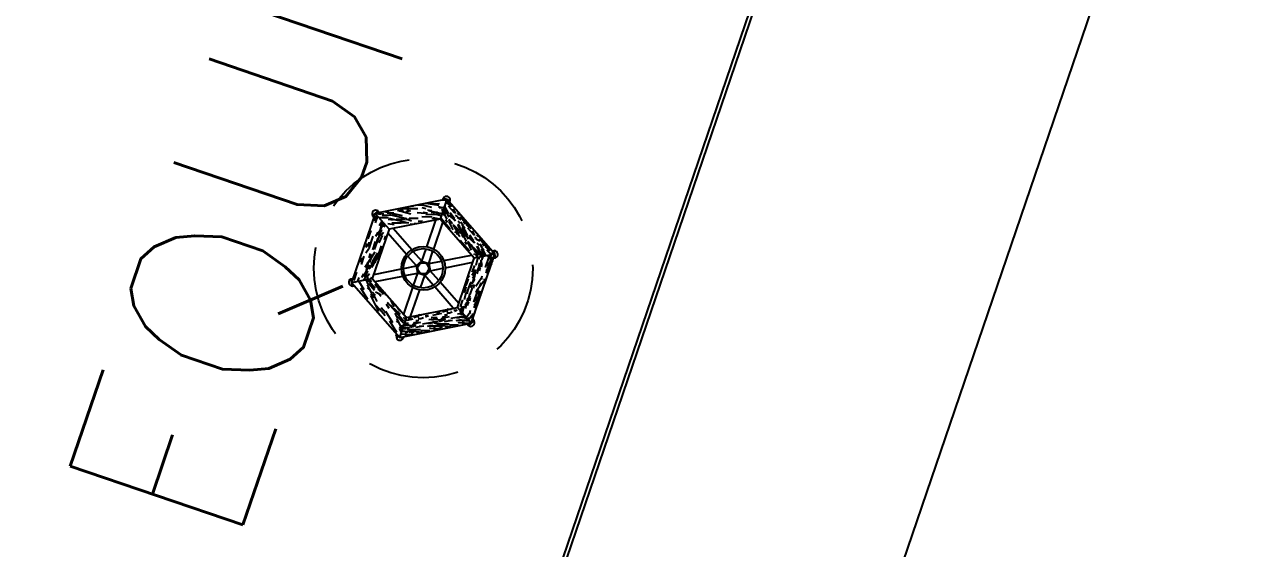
# Model space of a CAD drawing. Extents: x 0 to 336586, y 0 to 6284468.
# Drawn here: x 335263.26 to 335279.93, y 6277633.75 to 6277640.93 of the extents above; entities that cross this region are included whole.
import ezdxf
from ezdxf.enums import TextEntityAlignment as Align

# ---------------------------------------------------------------- set-up
doc = ezdxf.new("R2010")
doc.units = 0
doc.header["$LTSCALE"] = 5
doc.linetypes.add('DASHED2', pattern=[0.375, 0.25, -0.125])
for name, color, linetype in [('GRILLA', 254, 'Continuous'), ('LINEA-EDIFICACION-URBANA', 21, 'Continuous'), ('PLANTA', 6, 'Continuous'), ('Prosan General Juegos Infantiles', 8, 'Continuous'), ('Prosan General Textos', 8, 'Continuous'), ('Prosan Pavimentación Vereda Proyectada', 8, 'Continuous')]:
    doc.layers.add(name, color=color, linetype=linetype)
doc.styles.add('ROMANS', font='romans.shx', dxfattribs={"height": 1})
doc.dimstyles.new('GRILLA X 500', dxfattribs={"dimtxt": 0.5, "dimasz": 1.8, "dimexe": 1.25, "dimexo": 0.625, "dimtad": 0, "dimdec": 0, "dimtxsty": 'ROMANS', "dimblk": 'NONE', "dimcen": 2.5, "dimse1": 1, "dimse2": 1, "dimsd1": 1, "dimsd2": 1, "dimclrd": 256, "dimclrt": 256, "dimadec": 0, "dimazin": 0, "dimtfac": 1, "dimtdec": 0, "dimtmove": 0, "dimatfit": 3, "dimldrblk": 'NONE', "dimfxlon": 1, "dimtfill": 1, "dimlwd": -1, "dimarcsym": 2})
doc.dimstyles.new('GRILLA Y 500', dxfattribs={"dimtxt": 0.5, "dimasz": 1.8, "dimexe": 1.25, "dimexo": 0.625, "dimtad": 0, "dimdec": 0, "dimtxsty": 'ROMANS', "dimblk": 'NONE', "dimcen": 2.5, "dimse1": 1, "dimse2": 1, "dimsd1": 1, "dimsd2": 1, "dimclrd": 256, "dimclrt": 256, "dimadec": 0, "dimazin": 0, "dimtfac": 1, "dimtdec": 0, "dimtmove": 0, "dimatfit": 3, "dimldrblk": 'NONE', "dimfxlon": 1, "dimtfill": 1, "dimlwd": -1, "dimarcsym": 2})

# ---------------------------------------------------------------- blocks, each defined once
blk = doc.blocks.new('Carrusel')
at = {"layer": 'Prosan General Juegos Infantiles'}
h = blk.add_hatch(dxfattribs=at)
h.set_pattern_fill('WOOD_01', color=256, scale=0.6, angle=60, pattern_type=2)
h.set_pattern_definition([(60, (15.28775, -86.9717), (-0.5196152, 0.3), [0.12, -0.48]), (68.9726, (15.57134, -87.128494), (1.280386, 3.417690757), [0.1154124, -11.4258174]), (65.7105, (15.53716, -87.11569), (2.18039234, 4.976532923), [0.1205988, -5.9093256]), (44.5779, (15.381277, -87.02569), (4.8588390037, 4.8157712136), [0.1804992, -17.8694262]), (53.6599, (15.215804, -86.9163), (0.299999033, 0.51961602), [0.1086648, -5.3245656]), (45.0686, (15.520985, -87.07171), (1.719614392, 1.778461454), [0.0931452, -9.2213592]), (48.6901, (15.11461, -87.07957), (0.2999999, 0.5196155), [0.2447532, -2.8146582]), (65.7105, (15.618104, -87.155494), (2.18039234, 4.976532923), [0.0602994, -5.969625]), (60, (15.39687, -87.0347), (-0.5196152, 0.3), [0.06, -0.54]), (60, (15.2745, -87.1026), (-0.5196152, 0.3), [0.18, -0.42]), (71.3099, (15.25657, -86.95369), (0.68038602, 2.37846008), [0.061188, -2.9982234]), (62.7263, (15.418827, -87.116651), (5.4803869155, 10.692303804), [0.1261428, -12.4881348]), (52.4054, (15.449415, -87.09967), (2.919611918, 3.85692376), [0.0907962, -8.9888502]), (60, (15.63187, -87.23965), (-0.5196152, 0.3), [0.12, -0.48]), (58.8309, (15.62785, -87.306613), (0.2999996559, 0.5196155679), [0.2940612, -29.11206]), (60, (15.23814, -87.0816), (-0.5196152, 0.3), [0.06, -0.54]), (60, (15.22657, -87.00565), (-0.5196152, 0.3), [0.06, -0.54]), (60, (15.0448, -87.2125), (-0.5196152, 0.3), [0.09, -0.51]), (50.5377, (15.09982, -87.05718), (0.29999982, 0.5196154), [0.1824828, -3.4671744]), (60, (15.0038, -87.22346), (-0.5196152, 0.3), [0.12, -0.48]), (60, (15.4385, -87.5506), (-0.5196152, 0.3), [0.066, -0.534]), (60, (15.5655, -87.2706), (-0.5196152, 0.3), [0.06, -0.54]), (60, (15.3969, -87.5266), (-0.5196152, 0.3), [0.126, -0.474]), (65.4403, (15.51873, -87.243613), (2.480387379, 5.4961507025), [0.12657, -12.5304432]), (60, (15.48016, -87.2144), (-0.5196152, 0.3), [0.114, -0.486]), (60, (15.31377, -87.4786), (-0.5196152, 0.3), [0.066, -0.534]), (58.8309, (15.266631, -87.368263), (0.2999996559, 0.5196155679), [0.2940612, -29.11206]), (60, (15.24687, -87.2945), (-0.5196152, 0.3), [0.06, -0.54]), (60, (15.2013, -87.33746), (-0.5196152, 0.3), [0.06, -0.54]), (60, (15.3213, -87.1296), (-0.5196152, 0.3), [0.12, -0.48]), (60, (15.2509, -87.22754), (-0.5196152, 0.3), [0.06, -0.54]), (60, (15.12853, -87.29546), (-0.5196152, 0.3), [0.12, -0.48]), (79.6538, (15.42777, -87.281163), (1.221541926, 6.915766168), [0.0891966, -8.8304436]), (71.3099, (15.23128, -87.2855), (0.68038602, 2.37846008), [0.061188, -2.9982234]), (71.3099, (15.37726, -87.09265), (0.68038602, 2.37846008), [0.061188, -2.9982234]), (65.7105, (15.089804, -87.134536), (2.18039234, 4.976532923), [0.0602994, -5.969625]), (49.6952, (14.96043, -87.274617), (2.31961248, 2.817693033), [0.0670818, -6.641121]), (48.6901, (15.47148, -87.49346), (0.2999999, 0.5196155), [0.061188, -2.9982234]), (150, (15.51187, -87.4475), (-0.3, -0.5196152), [0, -0.6]), (46.6076, (15.157885, -87.388617), (7.1784452054, 7.633468376), [0.129522, -12.8226924]), (71.3099, (15.26814, -87.02965), (0.68038602, 2.37846008), [0.061188, -2.9982234]), (70.3048, (15.595496, -87.21865), (0.98038675, 2.898074915), [0.0670818, -6.641121]), (48.6901, (15.27687, -87.24254), (0.2999999, 0.5196155), [0.061188, -2.9982234]), (48.6901, (15.28088, -87.17557), (0.2999999, 0.5196155), [0.061188, -2.9982234]), (41.5651, (15.20985, -87.41862), (0.29999933, 0.5196155), [0.0758946, -1.8214716]), (45.9638, (15.06618, -87.25946), (0.29999924, 0.5196154), [0.2473866, -2.2264764]), (43.3008, (15.089804, -87.134536), (3.139227215, 3.037308554), [0.1879254, -6.076257]), (60, (15.0638, -87.11954), (-0.5196152, 0.3), [0.072, -0.528]), (45.9638, (15.45991, -87.4175), (0.29999924, 0.5196154), [0.2473866, -2.2264764]), (45.9638, (15.39353, -87.44846), (0.29999924, 0.5196154), [0.2473866, -2.2264764]), (45.9638, (15.34677, -87.42146), (0.29999924, 0.5196154), [0.2473866, -2.2264764]), (49.6952, (15.08514, -87.346617), (2.31961248, 2.817693033), [0.0670818, -6.641121]), (45.9638, (15.18853, -87.19154), (0.29999924, 0.5196154), [0.123693, -2.35017]), (49.6952, (15.251415, -87.442617), (2.31961248, 2.817693033), [0.0670818, -6.641121]), (57.6141, (15.443789, -87.193417), (0.2999993465, 0.519615582), [0.1441248, -14.268369]), (49.6952, (15.31726, -87.196574), (2.31961248, 2.817693033), [0.0670818, -6.641121]), (72.5288, (15.36065, -87.14542), (0.680385263, 2.37846101), [0.055317, -5.4764094]), (49.5626, (15.277396, -87.457617), (4.3392227736, 5.115771897), [0.2318364, -22.951773]), (51.8699, (15.42777, -87.28116), (0.29999996, 0.51961489), [0.0848526, -4.1577876]), (64.7636, (15.29481, -87.39146), (2.780389186, 6.015765074), [0.1444992, -7.0804572]), (60, (15.3564, -87.26075), (-0.5196152, 0.3), [0.186, -0.414]), (44.7449, (15.01759, -87.307617), (1.719614284, 1.778461323), [0.0684108, -6.7726416]), (50.5377, (15.51187, -87.4475), (0.29999982, 0.5196154), [0.1824828, -3.4671744]), (40.0169, (15.33975, -87.493617), (1.419614855, 1.258845867), [0.0702282, -6.9525912]), (60, (15.2762, -86.8957), (-0.5196152, 0.3), [0.03, -0.57]), (60, (15.5048, -87.0277), (-0.5196152, 0.3), [0.06, -0.54]), (71.3099, (15.69187, -87.13573), (0.68038602, 2.37846008), [0.061188, -2.9982234]), (60, (15.6429, -87.10053), (-0.5196152, 0.3), [0.108, -0.492]), (43.3008, (15.36451, -86.94673), (3.139227215, 3.037308554), [0.0626418, -6.2015406]), (48.0207, (15.47663, -87.004532), (7.7790312383, 8.6723600887), [0.1104042, -20.1303864]), (150, (15.69187, -87.1357), (-0.3, -0.5196152), [0, -0.6]), (60, (15.7115, -87.07777), (-0.5196152, 0.3), [0.054, -0.546]), (60, (15.61275, -87.02077), (-0.5196152, 0.3), [0.054, -0.546]), (60, (15.58677, -87.00577), (-0.5196152, 0.3), [0.054, -0.546]), (36.0376, (15.4101, -86.903767), (3.6588388, 2.737310715), [0.0590934, -5.8502172]), (48.5163, (15.347746, -86.867767), (2.0196960223, 2.2980295618), [0.0551028, -39.129315]), (41.5651, (15.5348, -86.97577), (0.29999933, 0.5196155), [0.0569208, -1.8404448]), (47.4712, (15.280196, -86.82877), (2.01961513, 2.298076497), [0.055317, -5.4764094])])
h.paths.add_polyline_path([(-0.356, 0.616), (-0.5, 0.866), (-1, 0), (-0.711, 0)])
h = blk.add_hatch(dxfattribs=at)
h.set_pattern_fill('WOOD_01', color=256, scale=0.6, pattern_type=2)
h.set_pattern_definition([(0, (15.90605, -87.1066), (0, 0.6), [0.12, -0.48]), (8.9726, (15.912046, -87.430617), (3.600000018, 0.599998575), [0.1154124, -11.4258174]), (5.7105, (15.906046, -87.394617), (5.400000104, 0.599991304), [0.1205988, -5.9093256]), (344.5779, (15.906046, -87.214617), (6.5999997117, -1.7999924033), [0.1804992, -17.8694262]), (353.6599, (15.918046, -87.01662), (0.60000019, 1.226e-06), [0.1086648, -5.3245656]), (345.0686, (15.936046, -87.358617), (2.399999995, -0.599999022), [0.0931452, -9.2213592]), (348.6901, (15.72605, -87.01062), (0.60000017, 2.2e-07), [0.2447532, -2.8146582]), (5.7105, (15.912046, -87.484617), (5.400000104, 0.599991304), [0.0602994, -5.969625]), (0, (15.90605, -87.2326), (0, 0.6), [0.06, -0.54]), (0, (15.78605, -87.1606), (0, 0.6), [0.18, -0.42]), (11.3099, (15.90605, -87.07062), (2.39999986, 0.59999846), [0.061188, -2.9982234]), (2.7263, (15.846046, -87.292617), (12.000000177, 0.599997611), [0.1261428, -12.4881348]), (352.4054, (15.876046, -87.310617), (4.799999915, -0.59999621), [0.0907962, -8.9888502]), (0, (15.84605, -87.5386), (0, 0.6), [0.12, -0.48]), (358.8309, (15.786046, -87.568617), (0.60000011, 4.608e-07), [0.2940612, -29.11206]), (0, (15.78605, -87.1186), (0, 0.6), [0.06, -0.54]), (0, (15.84605, -87.0706), (0, 0.6), [0.06, -0.54]), (0, (15.57605, -87.0166), (0, 0.6), [0.09, -0.51]), (350.5377, (15.73805, -86.98662), (0.60000005, 2.3e-07), [0.1824828, -3.4671744]), (0, (15.54605, -86.9866), (0, 0.6), [0.12, -0.48]), (0, (15.48005, -87.5266), (0, 0.6), [0.066, -0.534]), (0, (15.78605, -87.4966), (0, 0.6), [0.06, -0.54]), (0, (15.48005, -87.4786), (0, 0.6), [0.126, -0.474]), (5.4403, (15.786046, -87.442617), (5.999999821, 0.59999687), [0.12657, -12.5304432]), (0, (15.79205, -87.3946), (0, 0.6), [0.114, -0.486]), (0, (15.48005, -87.3826), (0, 0.6), [0.066, -0.534]), (358.8309, (15.552046, -87.286617), (0.60000011, 4.608e-07), [0.2940612, -29.11206]), (0, (15.60605, -87.2326), (0, 0.6), [0.06, -0.54]), (0, (15.54605, -87.2146), (0, 0.6), [0.06, -0.54]), (0, (15.78605, -87.2146), (0, 0.6), [0.12, -0.48]), (0, (15.66605, -87.2026), (0, 0.6), [0.06, -0.54]), (0, (15.54605, -87.1306), (0, 0.6), [0.12, -0.48]), (19.6538, (15.708046, -87.382617), (6.600000151, 2.399996745), [0.0891966, -8.8304436]), (11.3099, (15.60605, -87.21462), (2.39999986, 0.59999846), [0.061188, -2.9982234]), (11.3099, (15.84605, -87.24462), (2.39999986, 0.59999846), [0.061188, -2.9982234]), (5.7105, (15.666046, -87.016617), (5.400000104, 0.599991304), [0.0602994, -5.969625]), (349.6952, (15.480046, -86.974617), (3.599999986, -0.599996818), [0.0670818, -6.641121]), (348.6901, (15.54605, -87.52662), (0.60000017, 2.2e-07), [0.061188, -2.9982234]), (90, (15.60605, -87.5386), (-0.6, 0), [0, -0.6]), (346.6076, (15.480046, -87.202617), (10.200000135, -2.39998172), [0.129522, -12.8226924]), (11.3099, (15.84605, -87.11862), (2.39999986, 0.59999846), [0.061188, -2.9982234]), (10.3048, (15.846046, -87.496617), (2.999999873, 0.599997627), [0.0670818, -6.641121]), (348.6901, (15.66605, -87.23262), (0.60000017, 2.2e-07), [0.061188, -2.9982234]), (348.6901, (15.72605, -87.20262), (0.60000017, 2.2e-07), [0.061188, -2.9982234]), (341.5651, (15.48005, -87.26262), (0.59999987, 7e-07), [0.0758946, -1.8214716]), (345.9638, (15.54605, -87.05862), (0.59999976, 7.5e-07), [0.2473866, -2.2264764]), (343.3008, (15.666046, -87.016617), (4.199999975, -1.19999624), [0.1879254, -6.076257]), (0, (15.66605, -86.9866), (0, 0.6), [0.072, -0.528]), (345.9638, (15.60605, -87.47862), (0.59999976, 7.5e-07), [0.2473866, -2.2264764]), (345.9638, (15.54605, -87.43662), (0.59999976, 7.5e-07), [0.2473866, -2.2264764]), (345.9638, (15.54605, -87.38262), (0.59999976, 7.5e-07), [0.2473866, -2.2264764]), (349.6952, (15.480046, -87.118617), (3.599999986, -0.599996818), [0.0670818, -6.641121]), (345.9638, (15.66605, -87.13062), (0.59999976, 7.5e-07), [0.123693, -2.35017]), (349.6952, (15.480046, -87.310617), (3.599999986, -0.599996818), [0.0670818, -6.641121]), (357.6141, (15.792046, -87.352617), (0.5999999676, 7.36e-07), [0.1441248, -14.268369]), (349.6952, (15.726046, -87.244617), (3.599999986, -0.599996818), [0.0670818, -6.641121]), (12.5288, (15.792046, -87.256617), (2.400000287, 0.59999958), [0.055317, -5.4764094]), (349.5626, (15.480046, -87.340617), (6.5999998095, -1.199991206), [0.2318364, -22.951773]), (351.8699, (15.70805, -87.38262), (0.59999968, -1.45e-07), [0.0848526, -4.1577876]), (4.7636, (15.546046, -87.322617), (6.59999997, 0.59999487), [0.1444992, -7.0804572]), (0, (15.69005, -87.3106), (0, 0.6), [0.186, -0.414]), (344.7449, (15.480046, -87.040617), (2.399999827, -0.599998993), [0.0684108, -6.7726416]), (350.5377, (15.60605, -87.53862), (0.60000005, 2.3e-07), [0.1824828, -3.4671744]), (340.0169, (15.480046, -87.412617), (1.799999928, -0.599999595), [0.0702282, -6.9525912]), (0, (15.96605, -87.0586), (0, 0.6), [0.03, -0.57]), (0, (15.96605, -87.3226), (0, 0.6), [0.06, -0.54]), (11.3099, (15.96605, -87.53862), (2.39999986, 0.59999846), [0.061188, -2.9982234]), (0, (15.97205, -87.4786), (0, 0.6), [0.108, -0.492]), (343.3008, (15.966046, -87.160617), (4.199999975, -1.19999624), [0.0626418, -6.2015406]), (348.0207, (15.972046, -87.286617), (11.3999997668, -2.4006586248), [0.1104042, -20.1303864]), (90, (15.96605, -87.5386), (-0.6, 0), [0, -0.6]), (0, (16.02605, -87.5266), (0, 0.6), [0.054, -0.546]), (0, (16.02605, -87.4126), (0, 0.6), [0.054, -0.546]), (0, (16.02605, -87.3826), (0, 0.6), [0.054, -0.546]), (336.0376, (16.026046, -87.178617), (4.200000016, -1.79999199), [0.0590934, -5.8502172]), (348.5163, (16.026046, -87.106617), (2.9999999903, -0.6000932824), [0.0551028, -39.129315]), (341.5651, (16.02605, -87.32262), (0.59999987, 7e-07), [0.0569208, -1.8404448]), (347.4712, (16.026046, -87.028617), (3.00000019, -0.59999976), [0.055317, -5.4764094])])
h.paths.add_polyline_path([(0.356, 0.616), (0.5, 0.866), (-0.5, 0.866), (-0.356, 0.616)])
h = blk.add_hatch(dxfattribs=at)
h.set_pattern_fill('WOOD_01', color=256, scale=0.6, angle=110, pattern_type=2)
h.set_pattern_definition([(110, (14.89457, -87.3344), (-0.5638156, -0.205212), [0.12, -0.48]), (118.9726, (15.196978, -87.21792), (-1.795086756, 3.177681853), [0.1154124, -11.4258174]), (115.7105, (15.1652, -87.23587), (-2.41071621, 4.86913114), [0.1205988, -5.9093256]), (94.5779, (14.996056, -87.297435), (-0.5658932685, 6.817604686), [0.1804992, -17.8694262]), (103.6599, (14.80589, -87.35388), (-0.205213303, 0.56381533), [0.1086648, -5.3245656]), (95.0686, (15.12111, -87.219993), (-0.257033689, 2.460474037), [0.0931452, -9.2213592]), (98.6901, (14.86592, -87.53635), (-0.20521235, 0.56381566), [0.2447532, -2.8146582]), (115.7105, (15.24772, -87.19945), (-2.41071621, 4.86913114), [0.0602994, -5.969625]), (110, (15.013, -87.2913), (-0.5638156, -0.205212), [0.06, -0.54]), (110, (14.98636, -87.42867), (-0.5638156, -0.205212), [0.18, -0.42]), (121.3099, (14.86074, -87.34669), (-1.38466242, 2.0500506), [0.061188, -2.9982234]), (112.7263, (15.089873, -87.32714), (-4.668055108, 11.071100347), [0.1261428, -12.4881348]), (102.4054, (15.096527, -87.29279), (-1.077884648, 4.71573529), [0.0907962, -8.9888502]), (110, (15.32104, -87.243), (-0.5638156, -0.205212), [0.12, -0.48]), (108.8309, (15.36975, -87.289123), (-0.2052125566, 0.5638155182), [0.2940612, -29.11206]), (110, (14.9469, -87.44303), (-0.5638156, -0.205212), [0.06, -0.54]), (110, (14.88126, -87.40307), (-0.5638156, -0.205212), [0.06, -0.54]), (110, (14.92286, -87.67525), (-0.5638156, -0.205212), [0.09, -0.51]), (100.5377, (14.83927, -87.53328), (-0.20521232, 0.56381554), [0.1824828, -3.4671744]), (110, (14.90493, -87.7137), (-0.5638156, -0.205212), [0.12, -0.48]), (110, (15.43494, -87.59103), (-0.5638156, -0.205212), [0.066, -0.534]), (110, (15.3021, -87.31375), (-0.5638156, -0.205212), [0.06, -0.54]), (110, (15.38984, -87.60745), (-0.5638156, -0.205212), [0.126, -0.474]), (115.4403, (15.251349, -87.332217), (-2.61593343, 5.432944541), [0.12657, -12.5304432]), (110, (15.2042, -87.343), (-0.5638156, -0.205212), [0.114, -0.486]), (110, (15.2996, -87.6403), (-0.5638156, -0.205212), [0.066, -0.534]), (108.8309, (15.184789, -87.605461), (-0.2052125566, 0.5638155182), [0.2940612, -29.11206]), (110, (15.1156, -87.5732), (-0.5638156, -0.205212), [0.06, -0.54]), (110, (15.1192, -87.6357), (-0.5638156, -0.205212), [0.06, -0.54]), (110, (15.0371, -87.4102), (-0.5638156, -0.205212), [0.12, -0.48]), (110, (15.06686, -87.52707), (-0.5638156, -0.205212), [0.06, -0.54]), (110, (15.04025, -87.66445), (-0.5638156, -0.205212), [0.12, -0.48]), (129.6538, (15.221645, -87.426035), (-4.512592229, 5.381124209), [0.0891966, -8.8304436]), (121.3099, (15.09866, -87.57934), (-1.38466242, 2.0500506), [0.061188, -2.9982234]), (121.3099, (15.04477, -87.34356), (-1.38466242, 2.0500506), [0.061188, -2.9982234]), (115.7105, (14.89208, -87.59068), (-2.41071621, 4.86913114), [0.0602994, -5.969625]), (99.6952, (14.91623, -87.77983), (-0.66745993, 3.58810442), [0.0670818, -6.641121]), (98.6901, (15.41237, -87.52901), (-0.20521235, 0.56381566), [0.061188, -2.9982234]), (200, (15.4031, -87.4685), (0.205212, -0.5638156), [0, -0.6]), (96.6076, (15.13048, -87.701848), (-1.233360396, 10.405706951), [0.129522, -12.8226924]), (121.3099, (14.92637, -87.38665), (-1.38466242, 2.0500506), [0.061188, -2.9982234]), (120.3048, (15.28157, -87.257367), (-1.58987373, 2.61386647), [0.0670818, -6.641121]), (98.6901, (15.09506, -87.5168), (-0.20521235, 0.56381566), [0.061188, -2.9982234]), (98.6901, (15.04634, -87.47068), (-0.20521235, 0.56381566), [0.061188, -2.9982234]), (91.5651, (15.18686, -87.68133), (-0.2052127, 0.5638152), [0.0758946, -1.8214716]), (95.9638, (14.97259, -87.68908), (-0.2052127, 0.5638151), [0.2473866, -2.2264764]), (93.3008, (14.89208, -87.59068), (-0.308856982, 4.35713187), [0.1879254, -6.076257]), (110, (14.8639, -87.60094), (-0.5638156, -0.205212), [0.072, -0.528]), (95.9638, (15.34674, -87.48905), (-0.2052127, 0.5638151), [0.2473866, -2.2264764]), (95.9638, (15.3278, -87.5598), (-0.2052127, 0.5638151), [0.2473866, -2.2264764]), (95.9638, (15.27705, -87.57826), (-0.2052127, 0.5638151), [0.2473866, -2.2264764]), (99.6952, (15.051546, -87.73058), (-0.66745993, 3.58810442), [0.0670818, -6.641121]), (95.9638, (14.9992, -87.55169), (-0.2052127, 0.5638151), [0.123693, -2.35017]), (99.6952, (15.231967, -87.66491), (-0.66745993, 3.58810442), [0.0670818, -6.641121]), (107.6141, (15.164724, -87.35736), (-0.2052127664, 0.56381529), [0.1441248, -14.268369]), (99.6952, (15.08581, -87.45632), (-0.66745993, 3.58810442), [0.0670818, -6.641121]), (122.5288, (15.074514, -87.390195), (-1.38466362, 2.050050617), [0.055317, -5.4764094]), (99.5626, (15.260158, -87.65465), (-1.1297099994, 6.6123922825), [0.2318364, -22.951773]), (101.8699, (15.221645, -87.426035), (-0.20521184, 0.56381532), [0.0848526, -4.1577876]), (114.7636, (15.22067, -87.598786), (-2.821143687, 5.996760938), [0.1444992, -7.0804572]), (110, (15.16014, -87.4676), (-0.5638156, -0.205212), [0.186, -0.414]), (94.7449, (14.97825, -87.757255), (-0.25703366, 2.46047387), [0.0684108, -6.7726416]), (100.5377, (15.40312, -87.46853), (-0.20521232, 0.56381554), [0.1824828, -3.4671744]), (90.0169, (15.327816, -87.630024), (-0.051821042, 1.896658597), [0.0702282, -6.9525912]), (110, (14.82894, -87.2944), (-0.5638156, -0.205212), [0.03, -0.57]), (110, (15.077, -87.2041), (-0.5638156, -0.205212), [0.06, -0.54]), (121.3099, (15.28, -87.13024), (-1.38466242, 2.0500506), [0.061188, -2.9982234]), (110, (15.22156, -87.1451), (-0.5638156, -0.205212), [0.108, -0.492]), (93.3008, (14.92479, -87.25952), (-0.308856982, 4.35713187), [0.0626418, -6.2015406]), (98.0207, (15.04114, -87.21079), (-1.6431483594, 11.5335692647), [0.1104042, -20.1303864]), (200, (15.28, -87.13024), (0.205212, -0.5638156), [0, -0.6]), (110, (15.2482, -87.07796), (-0.5638156, -0.205212), [0.054, -0.546]), (110, (15.1411, -87.11695), (-0.5638156, -0.205212), [0.054, -0.546]), (110, (15.1129, -87.1272), (-0.5638156, -0.205212), [0.054, -0.546]), (86.0376, (14.921185, -87.196985), (0.254954584, 4.56234254), [0.0590934, -5.8502172]), (98.5163, (14.853527, -87.22161), (-0.4621571974, 3.0243218437), [0.0551028, -39.129315]), (91.5651, (15.0565, -87.14773), (-0.2052127, 0.5638152), [0.0569208, -1.8404448]), (97.4712, (14.78023, -87.24829), (-0.462245147, 3.024290048), [0.055317, -5.4764094])])
h.paths.add_polyline_path([(0.356, 0.616), (0.5, 0.866), (1, 0), (0.711, 0)])
h = blk.add_hatch(dxfattribs=at)
h.set_pattern_fill('WOOD_01', color=256, scale=0.4, angle=120, pattern_type=2)
h.set_pattern_definition([(120, (15.06785, -87.48467), (-0.3464102, -0.2), [0.08, -0.32]), (128.9726, (15.252908, -87.373201), (-1.546409345, 1.878461454), [0.0769416, -7.6172116]), (125.7105, (15.234123, -87.388666), (-2.146405176, 2.917694412), [0.0803992, -3.9395504]), (104.5779, (15.1302, -87.448666), (-1.1607738053, 4.410509078), [0.1203328, -11.9129508]), (113.6599, (15.011885, -87.507737), (-0.20000077, 0.346409862), [0.0724432, -3.5497104]), (105.0686, (15.203338, -87.383345), (-0.453590402, 1.585640317), [0.0620968, -6.1475728]), (108.6901, (15.07242, -87.62059), (-0.20000019, 0.34641019), [0.1631688, -1.8764388]), (125.7105, (15.284085, -87.3552), (-2.146405176, 2.917694412), [0.0401996, -3.97975]), (120, (15.1406, -87.44267), (-0.3464102, -0.2), [0.04, -0.36]), (120, (15.13902, -87.53595), (-0.3464102, -0.2), [0.12, -0.28]), (131.3099, (15.04706, -87.496666), (-1.14640923, 1.18564108), [0.040792, -1.9988156]), (122.7263, (15.195233, -87.457307), (-4.346408841, 6.728204129), [0.0840952, -8.3254232]), (112.4054, (15.195626, -87.433986), (-1.253591998, 2.97127998), [0.0605308, -5.9925668]), (120, (15.33726, -87.3753), (-0.3464102, -0.2), [0.08, -0.32]), (118.8309, (15.374582, -87.3999475), (-0.2000003027, 0.3464100714), [0.1960408, -19.40804]), (120, (15.11477, -87.54995), (-0.3464102, -0.2), [0.04, -0.36]), (120, (15.06706, -87.5313), (-0.3464102, -0.2), [0.04, -0.36]), (120, (15.1259, -87.7052), (-0.3464102, -0.2), [0.06, -0.34]), (110.5377, (15.054564, -87.62166), (-0.20000015, 0.34641011), [0.1216552, -2.3114496]), (120, (15.11856, -87.7325), (-0.3464102, -0.2), [0.08, -0.32]), (120, (15.45233, -87.5906), (-0.3464102, -0.2), [0.044, -0.356]), (120, (15.333, -87.42395), (-0.3464102, -0.2), [0.04, -0.36]), (120, (15.42462, -87.6066), (-0.3464102, -0.2), [0.084, -0.316]), (125.4403, (15.301836, -87.441948), (-2.3464082947, 3.264102555), [0.08438, -8.3536288]), (120, (15.27212, -87.4545), (-0.3464102, -0.2), [0.076, -0.324]), (120, (15.3692, -87.6386), (-0.3464102, -0.2), [0.044, -0.356]), (118.8309, (15.289769, -87.6290475), (-0.2000003027, 0.3464100714), [0.1960408, -19.40804]), (120, (15.2406, -87.61587), (-0.3464102, -0.2), [0.04, -0.36]), (120, (15.2502, -87.6565), (-0.3464102, -0.2), [0.04, -0.36]), (120, (15.1702, -87.51795), (-0.3464102, -0.2), [0.08, -0.32]), (120, (15.20327, -87.59123), (-0.3464102, -0.2), [0.04, -0.36]), (120, (15.2017, -87.6845), (-0.3464102, -0.2), [0.08, -0.32]), (139.6538, (15.293195, -87.50698), (-3.585638817, 3.010512949), [0.0594644, -5.8869624]), (131.3099, (15.2302, -87.62187), (-1.14640923, 1.18564108), [0.040792, -1.9988156]), (131.3099, (15.16752, -87.47331), (-1.14640923, 1.18564108), [0.040792, -1.9988156]), (125.7105, (15.095885, -87.65323), (-2.146405176, 2.917694412), [0.0401996, -3.97975]), (109.6952, (15.133636, -87.774617), (-0.853591671, 2.2784599), [0.0447212, -4.427414]), (108.6901, (15.43033, -87.55251), (-0.20000019, 0.34641019), [0.040792, -1.9988156]), (210, (15.41726, -87.51387), (0.2, -0.3464102), [0, -0.4]), (106.6076, (15.265272, -87.698617), (-2.014369953, 6.6889667303), [0.086348, -8.5484616]), (131.3099, (15.094774, -87.51531), (-1.14640923, 1.18564108), [0.040792, -1.9988156]), (130.3048, (15.313013, -87.389307), (-1.346408749, 1.532051525), [0.0447212, -4.427414]), (108.6901, (15.22059, -87.58123), (-0.20000019, 0.34641019), [0.040792, -1.9988156]), (108.6901, (15.18327, -87.55659), (-0.20000019, 0.34641019), [0.040792, -1.9988156]), (101.5651, (15.29991, -87.67862), (-0.20000036, 0.34640986), [0.0505964, -1.2143144]), (105.9638, (15.16013, -87.70851), (-0.20000035, 0.34640978), [0.1649244, -1.4843176]), (103.3008, (15.095885, -87.65323), (-0.70718184, 2.824869862), [0.1252836, -4.050838]), (120, (15.07856, -87.66323), (-0.3464102, -0.2), [0.048, -0.352]), (105.9638, (15.38262, -87.53387), (-0.20000035, 0.34640978), [0.1649244, -1.4843176]), (105.9638, (15.37837, -87.58251), (-0.20000035, 0.34640978), [0.1649244, -1.4843176]), (105.9638, (15.347195, -87.60051), (-0.20000035, 0.34640978), [0.1649244, -1.4843176]), (109.6952, (15.216774, -87.726617), (-0.853591671, 2.2784599), [0.0447212, -4.427414]), (105.9638, (15.1617, -87.61523), (-0.20000035, 0.34640978), [0.082462, -1.56678]), (109.6952, (15.327626, -87.662617), (-0.853591671, 2.2784599), [0.0447212, -4.427414]), (117.6141, (15.247874, -87.468483), (-0.200000414, 0.3464098975), [0.0960832, -9.512246]), (109.6952, (15.20752, -87.54259), (-0.853591671, 2.2784599), [0.0447212, -4.427414]), (132.5288, (15.19245, -87.500483), (-1.146410016, 1.18564095), [0.036878, -3.6509396]), (109.5626, (15.344946, -87.652617), (-1.5071846906, 4.2105087354), [0.1545576, -15.301182]), (111.8699, (15.293195, -87.50698), (-0.19999981, 0.346410023), [0.0565684, -2.7718584]), (124.7636, (15.312554, -87.62051), (-2.54640719, 3.610513469), [0.0963328, -4.7203048]), (120, (15.25763, -87.54137), (-0.3464102, -0.2), [0.124, -0.276]), (104.7449, (15.17174, -87.752617), (-0.453590362, 1.58564021), [0.0456072, -4.5150944]), (110.5377, (15.41726, -87.51387), (-0.20000015, 0.34641011), [0.1216552, -2.3114496]), (100.0169, (15.386515, -87.628617), (-0.253590049, 1.239230308), [0.0468188, -4.6350608]), (120, (15.02013, -87.46602), (-0.3464102, -0.2), [0.02, -0.38]), (120, (15.17255, -87.37802), (-0.3464102, -0.2), [0.04, -0.36]), (131.3099, (15.29726, -87.306024), (-1.14640923, 1.18564108), [0.040792, -1.9988156]), (120, (15.26062, -87.32256), (-0.3464102, -0.2), [0.072, -0.328]), (103.3008, (15.079023, -87.432024), (-0.70718184, 2.824869862), [0.0417612, -4.1343604]), (108.0207, (15.149769, -87.38656), (-2.413979019, 7.3820124757), [0.0736028, -13.4202576]), (210, (15.29726, -87.30602), (0.2, -0.3464102), [0, -0.4]), (120, (15.27033, -87.2754), (-0.3464102, -0.2), [0.036, -0.364]), (120, (15.2045, -87.3134), (-0.3464102, -0.2), [0.036, -0.364]), (120, (15.1872, -87.3234), (-0.3464102, -0.2), [0.036, -0.364]), (96.0376, (15.069415, -87.391383), (-0.360774145, 3.02486847), [0.0393956, -3.9001448]), (108.5163, (15.027846, -87.4153835), (-0.65353597866, 1.9320818961), [0.0367352, -26.08621]), (101.5651, (15.15255, -87.34338), (-0.20000036, 0.34640986), [0.0379472, -1.2269632]), (107.4712, (14.982813, -87.441383), (-0.65359004, 1.93205084), [0.036878, -3.6509396])])
h.paths.add_polyline_path([(-0.711, 0), (-1, 0), (-0.5, -0.866), (-0.356, -0.616)])
h = blk.add_hatch(dxfattribs=at)
h.set_pattern_fill('WOOD_01', color=256, scale=0.4, angle=60, pattern_type=2)
h.set_pattern_definition([(60, (15.35185, -87.17267), (-0.3464102, 0.2), [0.08, -0.32]), (68.9726, (15.540908, -87.277201), (0.853590667, 2.2784605044), [0.0769416, -7.6172116]), (65.7105, (15.518123, -87.268666), (1.453594894, 3.317688615), [0.0803992, -3.9395504]), (44.5779, (15.4142, -87.208666), (3.2392260025, 3.2105141424), [0.1203328, -11.9129508]), (53.6599, (15.303885, -87.135737), (0.199999355, 0.34641068), [0.0724432, -3.5497104]), (45.0686, (15.507338, -87.239345), (1.146409595, 1.185640969), [0.0620968, -6.1475728]), (48.6901, (15.23642, -87.24459), (0.19999993, 0.34641034), [0.1631688, -1.8764388]), (65.7105, (15.572085, -87.2952), (1.453594894, 3.317688615), [0.0401996, -3.97975]), (60, (15.4246, -87.21467), (-0.3464102, 0.2), [0.04, -0.36]), (60, (15.34302, -87.25995), (-0.3464102, 0.2), [0.12, -0.28]), (71.3099, (15.33106, -87.160666), (0.45359068, 1.585640054), [0.040792, -1.9988156]), (62.7263, (15.439233, -87.269307), (3.653591277, 7.128202536), [0.0840952, -8.3254232]), (52.4054, (15.459626, -87.257986), (1.946407945, 2.571282506), [0.0605308, -5.9925668]), (60, (15.58126, -87.3513), (-0.3464102, 0.2), [0.08, -0.32]), (58.8309, (15.578582, -87.3959475), (0.1999997706, 0.3464103786), [0.1960408, -19.40804]), (60, (15.31877, -87.24595), (-0.3464102, 0.2), [0.04, -0.36]), (60, (15.31106, -87.1953), (-0.3464102, 0.2), [0.04, -0.36]), (60, (15.1899, -87.3332), (-0.3464102, 0.2), [0.06, -0.34]), (50.5377, (15.226564, -87.22966), (0.19999988, 0.346410266), [0.1216552, -2.3114496]), (60, (15.16256, -87.3405), (-0.3464102, 0.2), [0.08, -0.32]), (60, (15.45233, -87.5586), (-0.3464102, 0.2), [0.044, -0.356]), (60, (15.537, -87.37195), (-0.3464102, 0.2), [0.04, -0.36]), (60, (15.42462, -87.5426), (-0.3464102, 0.2), [0.084, -0.316]), (65.4403, (15.505836, -87.353948), (1.6535915857, 3.6641004683), [0.08438, -8.3536288]), (60, (15.48012, -87.3345), (-0.3464102, 0.2), [0.076, -0.324]), (60, (15.3692, -87.5106), (-0.3464102, 0.2), [0.044, -0.356]), (58.8309, (15.337769, -87.4370475), (0.1999997706, 0.3464103786), [0.1960408, -19.40804]), (60, (15.3246, -87.38787), (-0.3464102, 0.2), [0.04, -0.36]), (60, (15.2942, -87.4165), (-0.3464102, 0.2), [0.04, -0.36]), (60, (15.3742, -87.27795), (-0.3464102, 0.2), [0.08, -0.32]), (60, (15.32727, -87.34323), (-0.3464102, 0.2), [0.04, -0.36]), (60, (15.2457, -87.3885), (-0.3464102, 0.2), [0.08, -0.32]), (79.6538, (15.445195, -87.37898), (0.814361284, 4.610510779), [0.0594644, -5.8869624]), (71.3099, (15.3142, -87.38187), (0.45359068, 1.585640054), [0.040792, -1.9988156]), (71.3099, (15.41152, -87.25331), (0.45359068, 1.585640054), [0.040792, -1.9988156]), (65.7105, (15.219885, -87.28123), (1.453594894, 3.317688615), [0.0401996, -3.97975]), (49.6952, (15.133636, -87.374617), (1.54640832, 1.878462022), [0.0447212, -4.427414]), (48.6901, (15.47433, -87.52051), (0.19999993, 0.34641034), [0.040792, -1.9988156]), (150, (15.50126, -87.48987), (-0.2, -0.3464102), [0, -0.4]), (46.6076, (15.265272, -87.450617), (4.785630137, 5.088978917), [0.086348, -8.5484616]), (71.3099, (15.338774, -87.21131), (0.45359068, 1.585640054), [0.040792, -1.9988156]), (70.3048, (15.557013, -87.337307), (0.653591166, 1.932049943), [0.0447212, -4.427414]), (48.6901, (15.34459, -87.35323), (0.19999993, 0.34641034), [0.040792, -1.9988156]), (48.6901, (15.34727, -87.30859), (0.19999993, 0.34641034), [0.040792, -1.9988156]), (41.5651, (15.29991, -87.47062), (0.19999955, 0.34641032), [0.0505964, -1.2143144]), (45.9638, (15.20413, -87.36451), (0.19999949, 0.34641027), [0.1649244, -1.4843176]), (43.3008, (15.219885, -87.28123), (2.092818143, 2.02487237), [0.1252836, -4.050838]), (60, (15.20256, -87.27123), (-0.3464102, 0.2), [0.048, -0.352]), (45.9638, (15.46662, -87.46987), (0.19999949, 0.34641027), [0.1649244, -1.4843176]), (45.9638, (15.42237, -87.49051), (0.19999949, 0.34641027), [0.1649244, -1.4843176]), (45.9638, (15.391195, -87.47251), (0.19999949, 0.34641027), [0.1649244, -1.4843176]), (49.6952, (15.216774, -87.422617), (1.54640832, 1.878462022), [0.0447212, -4.427414]), (45.9638, (15.2857, -87.31923), (0.19999949, 0.34641027), [0.082462, -1.56678]), (49.6952, (15.327626, -87.486617), (1.54640832, 1.878462022), [0.0447212, -4.427414]), (57.6141, (15.455874, -87.320483), (0.1999995643, 0.346410388), [0.0960832, -9.512246]), (49.6952, (15.37152, -87.32259), (1.54640832, 1.878462022), [0.0447212, -4.427414]), (72.5288, (15.40045, -87.288483), (0.453590175, 1.585640673), [0.036878, -3.6509396]), (49.5626, (15.344946, -87.496617), (2.8928151824, 3.410514598), [0.1545576, -15.301182]), (51.8699, (15.445195, -87.37898), (0.199999976, 0.346409926), [0.0565684, -2.7718584]), (64.7636, (15.356554, -87.45251), (1.85359279, 4.010510049), [0.0963328, -4.7203048]), (60, (15.39763, -87.36537), (-0.3464102, 0.2), [0.124, -0.276]), (44.7449, (15.17174, -87.396617), (1.146409522, 1.185640882), [0.0456072, -4.5150944]), (50.5377, (15.50126, -87.48987), (0.19999988, 0.346410266), [0.1216552, -2.3114496]), (40.0169, (15.386515, -87.520617), (0.946409904, 0.839230578), [0.0468188, -4.6350608]), (60, (15.34413, -87.12202), (-0.3464102, 0.2), [0.02, -0.38]), (60, (15.49655, -87.21002), (-0.3464102, 0.2), [0.04, -0.36]), (71.3099, (15.62126, -87.282024), (0.45359068, 1.585640054), [0.040792, -1.9988156]), (60, (15.58862, -87.25856), (-0.3464102, 0.2), [0.072, -0.328]), (43.3008, (15.403023, -87.156024), (2.092818143, 2.02487237), [0.0417612, -4.1343604]), (48.0207, (15.477769, -87.19456), (5.1860208255, 5.7815733925), [0.0736028, -13.4202576]), (150, (15.62126, -87.28202), (-0.2, -0.3464102), [0, -0.4]), (60, (15.63433, -87.2434), (-0.3464102, 0.2), [0.036, -0.364]), (60, (15.5685, -87.2054), (-0.3464102, 0.2), [0.036, -0.364]), (60, (15.5512, -87.1954), (-0.3464102, 0.2), [0.036, -0.364]), (36.0376, (15.433415, -87.127383), (2.439225866, 1.82487381), [0.0393956, -3.9001448]), (48.5163, (15.391846, -87.1033835), (1.3464640149, 1.53201970786), [0.0367352, -26.08621]), (41.5651, (15.51655, -87.17538), (0.19999955, 0.34641032), [0.0379472, -1.2269632]), (47.4712, (15.346813, -87.077383), (1.346410088, 1.532050998), [0.036878, -3.6509396])])
h.paths.add_polyline_path([(0.711, 0), (1, 0), (0.5, -0.866), (0.356, -0.616)])
h = blk.add_hatch(dxfattribs=at)
h.set_pattern_fill('WOOD_01', color=256, scale=0.5, pattern_type=2)
h.set_pattern_definition([(0, (15.83505, -87.1846), (0, 0.5), [0.1, -0.4]), (8.9726, (15.840046, -87.454617), (3.000000015, 0.499998813), [0.096177, -9.5215145]), (5.7105, (15.835046, -87.424617), (4.500000087, 0.499992754), [0.100499, -4.924438]), (344.5779, (15.835046, -87.274617), (5.4999997597, -1.4999936694), [0.150416, -14.8911885]), (353.6599, (15.845046, -87.109617), (0.500000158, 1.02e-06), [0.090554, -4.437138]), (345.0686, (15.860046, -87.394617), (1.999999996, -0.499999185), [0.077621, -7.684466]), (348.6901, (15.68505, -87.10462), (0.50000015, 1.9e-07), [0.203961, -2.3455485]), (5.7105, (15.840046, -87.499617), (4.500000087, 0.499992754), [0.0502495, -4.9746875]), (0, (15.83505, -87.2896), (0, 0.5), [0.05, -0.45]), (0, (15.73505, -87.2296), (0, 0.5), [0.15, -0.35]), (11.3099, (15.83505, -87.15462), (1.99999989, 0.49999872), [0.05099, -2.4985195]), (2.7263, (15.785046, -87.339617), (10.0000001475, 0.499998009), [0.105119, -10.406779]), (352.4054, (15.810046, -87.354617), (3.999999929, -0.499996842), [0.0756635, -7.4907085]), (0, (15.78505, -87.5446), (0, 0.5), [0.1, -0.4]), (358.8309, (15.735046, -87.569617), (0.5000000916, 3.84e-07), [0.245051, -24.26005]), (0, (15.73505, -87.1946), (0, 0.5), [0.05, -0.45]), (0, (15.78505, -87.1546), (0, 0.5), [0.05, -0.45]), (0, (15.56005, -87.1096), (0, 0.5), [0.075, -0.425]), (350.5377, (15.69505, -87.08462), (0.50000004, 1.9e-07), [0.152069, -2.889312]), (0, (15.53505, -87.0846), (0, 0.5), [0.1, -0.4]), (0, (15.48005, -87.5346), (0, 0.5), [0.055, -0.445]), (0, (15.73505, -87.5096), (0, 0.5), [0.05, -0.45]), (0, (15.48005, -87.4946), (0, 0.5), [0.105, -0.395]), (5.4403, (15.735046, -87.464617), (4.9999998506, 0.499997392), [0.105475, -10.442036]), (0, (15.74005, -87.4246), (0, 0.5), [0.095, -0.405]), (0, (15.48005, -87.4146), (0, 0.5), [0.055, -0.445]), (358.8309, (15.540046, -87.334617), (0.5000000916, 3.84e-07), [0.245051, -24.26005]), (0, (15.58505, -87.2896), (0, 0.5), [0.05, -0.45]), (0, (15.53505, -87.2746), (0, 0.5), [0.05, -0.45]), (0, (15.73505, -87.2746), (0, 0.5), [0.1, -0.4]), (0, (15.63505, -87.2646), (0, 0.5), [0.05, -0.45]), (0, (15.53505, -87.2046), (0, 0.5), [0.1, -0.4]), (19.6538, (15.670046, -87.414617), (5.500000126, 1.999997287), [0.0743305, -7.358703]), (11.3099, (15.58505, -87.27462), (1.99999989, 0.49999872), [0.05099, -2.4985195]), (11.3099, (15.78505, -87.29962), (1.99999989, 0.49999872), [0.05099, -2.4985195]), (5.7105, (15.635046, -87.109617), (4.500000087, 0.499992754), [0.0502495, -4.9746875]), (349.6952, (15.480046, -87.074617), (2.999999988, -0.499997348), [0.0559015, -5.5342675]), (348.6901, (15.53505, -87.53462), (0.50000015, 1.9e-07), [0.05099, -2.4985195]), (90, (15.58505, -87.5446), (-0.5, 0), [0, -0.5]), (346.6076, (15.480046, -87.264617), (8.5000001125, -1.9999847665), [0.107935, -10.685577]), (11.3099, (15.78505, -87.19462), (1.99999989, 0.49999872), [0.05099, -2.4985195]), (10.3048, (15.785046, -87.509617), (2.499999894, 0.499998022), [0.0559015, -5.5342675]), (348.6901, (15.63505, -87.28962), (0.50000015, 1.9e-07), [0.05099, -2.4985195]), (348.6901, (15.68505, -87.26462), (0.50000015, 1.9e-07), [0.05099, -2.4985195]), (341.5651, (15.48005, -87.31462), (0.4999999, 5.8e-07), [0.0632455, -1.517893]), (345.9638, (15.53505, -87.14462), (0.4999998, 6.2e-07), [0.2061555, -1.855397]), (343.3008, (15.635046, -87.109617), (3.49999998, -0.999996866), [0.1566045, -5.0635475]), (0, (15.63505, -87.0846), (0, 0.5), [0.06, -0.44]), (345.9638, (15.58505, -87.49462), (0.4999998, 6.2e-07), [0.2061555, -1.855397]), (345.9638, (15.53505, -87.45962), (0.4999998, 6.2e-07), [0.2061555, -1.855397]), (345.9638, (15.53505, -87.41462), (0.4999998, 6.2e-07), [0.2061555, -1.855397]), (349.6952, (15.480046, -87.194617), (2.999999988, -0.499997348), [0.0559015, -5.5342675]), (345.9638, (15.63505, -87.20462), (0.4999998, 6.2e-07), [0.1030775, -1.958475]), (349.6952, (15.480046, -87.354617), (2.999999988, -0.499997348), [0.0559015, -5.5342675]), (357.6141, (15.740046, -87.389617), (0.499999973, 6.13e-07), [0.120104, -11.8903075]), (349.6952, (15.685046, -87.299617), (2.999999988, -0.499997348), [0.0559015, -5.5342675]), (12.5288, (15.740046, -87.309617), (2.00000024, 0.499999652), [0.0460975, -4.5636745]), (349.5626, (15.480046, -87.379617), (5.4999998412, -0.9999926718), [0.193197, -19.1264775]), (351.8699, (15.670046, -87.41462), (0.49999973, -1.2e-07), [0.0707105, -3.464823]), (4.7636, (15.535046, -87.364617), (5.499999975, 0.499995725), [0.120416, -5.900381]), (0, (15.65505, -87.3546), (0, 0.5), [0.155, -0.345]), (344.7449, (15.480046, -87.129617), (1.999999856, -0.49999916), [0.057009, -5.643868]), (350.5377, (15.58505, -87.54462), (0.50000004, 1.9e-07), [0.152069, -2.889312]), (340.0169, (15.480046, -87.439617), (1.49999994, -0.499999662), [0.0585235, -5.793826]), (0, (15.88505, -87.1446), (0, 0.5), [0.025, -0.475]), (0, (15.88505, -87.3646), (0, 0.5), [0.05, -0.45]), (11.3099, (15.88505, -87.54462), (1.99999989, 0.49999872), [0.05099, -2.4985195]), (0, (15.89005, -87.4946), (0, 0.5), [0.09, -0.41]), (343.3008, (15.885046, -87.229617), (3.49999998, -0.999996866), [0.0522015, -5.1679505]), (348.0207, (15.890046, -87.334617), (9.4999998056, -2.000548854), [0.0920035, -16.775322]), (90, (15.88505, -87.5446), (-0.5, 0), [0, -0.5]), (0, (15.93505, -87.5346), (0, 0.5), [0.045, -0.455]), (0, (15.93505, -87.4396), (0, 0.5), [0.045, -0.455]), (0, (15.93505, -87.4146), (0, 0.5), [0.045, -0.455]), (336.0376, (15.935046, -87.244617), (3.500000014, -1.499993326), [0.0492445, -4.875181]), (348.5163, (15.935046, -87.184617), (2.49999999193, -0.5000777353), [0.045919, -32.6077625]), (341.5651, (15.93505, -87.36462), (0.4999999, 5.8e-07), [0.047434, -1.533704]), (347.4712, (15.935046, -87.119617), (2.50000016, -0.4999998), [0.0460975, -4.5636745])])
h.paths.add_polyline_path([(0.5, -0.866), (-0.5, -0.866), (-0.356, -0.616), (0.356, -0.616)])
for points in [[(1, 0), (0.5, 0.866), (-0.5, 0.866), (-1, 0), (-0.5, -0.866), (0.5, -0.866)], [(0.711, 0), (0.356, 0.616), (-0.356, 0.616), (-0.711, 0), (-0.356, -0.616), (0.356, -0.616)]]:
    blk.add_lwpolyline(points, close=True, dxfattribs=at)
for points in [[(-0.543, 0.841), (-0.457, 0.891)], [(-0.543, 0.841), (-0.529, 0.816)], [(-0.5, 0.866), (-0.356, 0.616)], [(-0.457, 0.891), (-0.442, 0.866)], [(0.5, 0.866), (0.356, 0.616)], [(0.442, 0.866), (0.457, 0.891)], [(0.457, 0.891), (0.543, 0.841)], [(0.529, 0.816), (0.543, 0.841)], [(-0.385, 0.566), (-0.191, 0.231)], [(-0.298, 0.616), (-0.105, 0.281)], [(0.105, 0.281), (0.298, 0.616)], [(0.191, 0.231), (0.385, 0.566)], [(-0.176, 0.205), (-0.087, 0.05)], [(-0.089, 0.255), (0, 0.1)], [(0, 0.1), (0.089, 0.255)], [(0.087, 0.05), (0.176, 0.205)], [(-1, 0.05), (-0.971, 0.05)], [(-1, -0.05), (-1, 0.05)], [(-1, 0), (-0.711, 0)], [(-0.682, 0.05), (-0.296, 0.05)], [(-0.265, 0.05), (-0.087, 0.05)], [(-0.087, -0.05), (-0.087, 0.05), (0, 0.1), (0.087, 0.05), (0.087, -0.05), (0, -0.1), (-0.087, -0.05)], [(0.087, 0.05), (0.265, 0.05)], [(0.296, 0.05), (0.682, 0.05)], [(1, 0), (0.711, 0)], [(0.971, 0.05), (1, 0.05)], [(1, 0.05), (1, -0.05)], [(-1, -0.05), (-0.971, -0.05)], [(-0.682, -0.05), (-0.296, -0.05)], [(-0.265, -0.05), (-0.087, -0.05)], [(-0.176, -0.205), (-0.087, -0.05)], [(-0.089, -0.255), (0, -0.1)], [(0, -0.1), (0.089, -0.255)], [(0.087, -0.05), (0.176, -0.205)], [(0.087, -0.05), (0.265, -0.05)], [(0.296, -0.05), (0.682, -0.05)], [(0.971, -0.05), (1, -0.05)], [(-0.385, -0.566), (-0.191, -0.231)], [(-0.298, -0.616), (-0.105, -0.281)], [(0.105, -0.281), (0.298, -0.616)], [(0.191, -0.231), (0.385, -0.566)], [(-0.5, -0.866), (-0.356, -0.616)], [(0.5, -0.866), (0.356, -0.616)], [(-0.543, -0.841), (-0.529, -0.816)], [(0.529, -0.816), (0.543, -0.841)], [(-0.543, -0.841), (-0.457, -0.891)], [(-0.457, -0.891), (-0.442, -0.866)], [(0.442, -0.866), (0.457, -0.891)], [(0.457, -0.891), (0.543, -0.841)]]:
    blk.add_lwpolyline(points, dxfattribs=at)
for radius in [0.3, 0.27, 0.075]:
    blk.add_circle((0, 0), radius, dxfattribs=at)
for centre, start, end in [((-0.494, 0.856), 43.026, 196.974), ((0.494, 0.856), 343.026, 136.974), ((-0.988, 0), 103.026, 256.974), ((0.988, 0), 283.026, 76.974), ((-0.494, -0.856), 163.026, 316.974), ((0.494, -0.856), 223.026, 16.974)]:
    blk.add_arc(centre, 0.0513, start, end, dxfattribs=at)
blk = doc.blocks.new('PLANTA')
at = {"layer": 'LINEA-EDIFICACION-URBANA', "ltscale": 0.2}
blk.add_lwpolyline([(335793.949, 6282396.4), (335759.462, 6282295.375), (335731.07, 6282305.067), (335735.254, 6282317.322), (335743.913, 6282314.366), (335747.683, 6282325.408), (335745.345, 6282330.168), (335752.002, 6282349.668), (335753.589, 6282350.447), (335770.937, 6282401.267), (335774.528, 6282403.03), (335793.949, 6282396.4)], dxfattribs=at)
at = {"layer": 'Prosan General Juegos Infantiles', "linetype": 'DASHED2'}
blk.add_circle((335758.315, 6282315.287), 1.5, dxfattribs=at)
at = {"layer": 'Prosan Pavimentación Vereda Proyectada'}
for points in [[(335735.238, 6282317.275), (335743.945, 6282314.303), (335745.506, 6282318.877), (335749.599, 6282317.48), (335745.162, 6282304.483), (335756.613, 6282300.573), (335763.107, 6282319.596), (335757.192, 6282321.615), (335766.836, 6282349.864), (335769.226, 6282349.048)], [(335735.254, 6282317.322), (335743.913, 6282314.366), (335745.475, 6282318.941), (335749.663, 6282317.511), (335745.226, 6282304.514), (335756.582, 6282300.637), (335763.044, 6282319.564), (335757.129, 6282321.584), (335766.805, 6282349.928), (335769.242, 6282349.095)]]:
    blk.add_lwpolyline(points, dxfattribs=at)
at = {"layer": 'Prosan General Juegos Infantiles', "rotation": 71.15142590851902}
blk.add_blockref('Carrusel', (335758.315, 6282315.287), dxfattribs=at)
at = {"layer": 'Prosan General Textos', "style": 'ROMANS'}
blk.add_text('EQUIPAMIENTO 02', height=2.5, rotation=71.1514, dxfattribs=at).set_placement((335759.316, 6282325.813), align=Align.MIDDLE_CENTER)
blk = doc.blocks.new('*D434')
at = {"layer": 'Defpoints', "color": 0, "ltscale": 0.5, "transparency": 16777216}
for p in [(335292.711, 6278000), (335274.766, 6277998.487), (0, 0)]:
    blk.add_point(p, dxfattribs=at)
at = {"layer": 'GRILLA', "ltscale": 0.5, "transparency": 16777216, "insert": (335269.855, 6277998.487), "char_height": 1, "attachment_point": 5, "style": 'ROMANS', "bg_fill": 3, "box_fill_scale": 1.1, "bg_fill_color": 256, "bg_fill_true_color": 13158600, "bg_fill_transparency": 0}
blk.add_mtext('Y-6278000', dxfattribs=at)
blk = doc.blocks.new('_None')
blk = doc.blocks.new('*D439')
at = {"layer": 'Defpoints', "color": 0, "ltscale": 0.5, "transparency": 16777216}
for p in [(335301.789, 6277932.198), (335300, 6277899.168), (0, 0)]:
    blk.add_point(p, dxfattribs=at)
at = {"layer": 'GRILLA', "ltscale": 0.5, "transparency": 16777216, "insert": (335301.789, 6277936.633), "char_height": 1, "attachment_point": 5, "rotation": 90, "style": 'ROMANS', "bg_fill": 3, "box_fill_scale": 1.1, "bg_fill_color": 256, "bg_fill_true_color": 13158600, "bg_fill_transparency": 0}
blk.add_mtext('X-335300', dxfattribs=at)
blk = doc.blocks.new('*D440')
at = {"layer": 'Defpoints', "color": 0, "ltscale": 0.5, "transparency": 16777216}
for p in [(335402.35, 6277986.733), (335398.598, 6277900), (0, 0)]:
    blk.add_point(p, dxfattribs=at)
at = {"layer": 'GRILLA', "ltscale": 0.5, "transparency": 16777216, "insert": (335402.35, 6277991.144), "char_height": 1, "attachment_point": 5, "rotation": 90, "style": 'ROMANS', "bg_fill": 3, "box_fill_scale": 1.1, "bg_fill_color": 256, "bg_fill_true_color": 13158600, "bg_fill_transparency": 0}
blk.add_mtext('X-335399', dxfattribs=at)

msp = doc.modelspace()

# ---------------------------------------------------------------- block references
at = {"layer": 'PLANTA'}
msp.add_blockref('PLANTA', (-489.594, -4677.697), dxfattribs=at)

# ---------------------------------------------------------------- next in the draw order: dimensions: what is measured, and where the dimension line sits
at = {"layer": 'GRILLA', "ltscale": 0.5}
dim = msp.add_ordinate_dim(feature_location=(335292.711, 6278000), offset=(-17.945, -1.513), dtype=0, origin=(0, 0), dimstyle='GRILLA Y 500', override={"dimpost": 'Y-<>', "dimsah": 1}, dxfattribs=at)
dim.commit()
dim.dimension.update_dxf_attribs({"geometry": '*D434', "text_midpoint": (335269.855, 6277998.487)})

# ---------------------------------------------------------------- next in the draw order: dimensions: what is measured, and where the dimension line sits
dim = msp.add_ordinate_dim(feature_location=(335300, 6277899.168), offset=(1.789, 33.03), dtype=1, origin=(0, 0), dimstyle='GRILLA X 500', override={"dimpost": 'X-<>', "dimsah": 1}, dxfattribs=at)
dim.commit()
dim.dimension.update_dxf_attribs({"geometry": '*D439', "text_midpoint": (335301.789, 6277936.633)})

# ---------------------------------------------------------------- next in the draw order: dimensions: what is measured, and where the dimension line sits
dim = msp.add_ordinate_dim(feature_location=(335398.598, 6277900), offset=(3.752, 86.733), dtype=1, origin=(0, 0), dimstyle='GRILLA X 500', override={"dimpost": 'X-<>', "dimsah": 1}, dxfattribs=at)
dim.commit()
dim.dimension.update_dxf_attribs({"geometry": '*D440', "text_midpoint": (335402.35, 6277991.144)})

doc.saveas('drawing.dxf')
